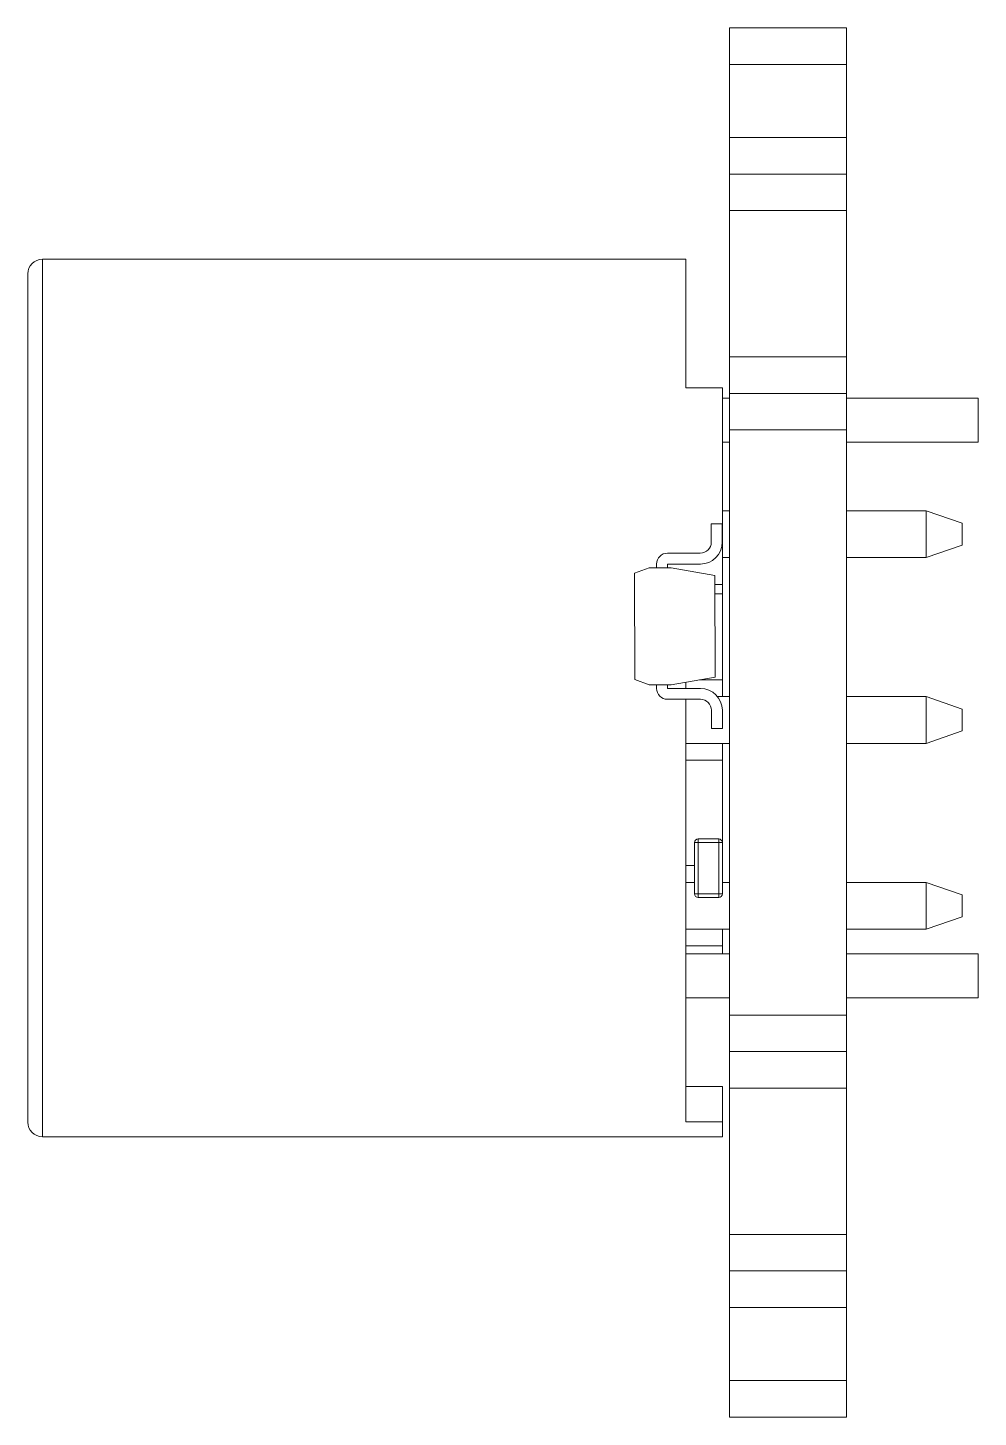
# Model space of a CAD drawing. Header units: millimetres. Extents: x 244 to 393, y 115 to 214.
# Drawn here: x 380.35 to 393.35, y 182.33 to 201.33 of the extents above; entities that cross this region are included whole.
import ezdxf

# ---------------------------------------------------------------- set-up
doc = ezdxf.new("R2010")
doc.units = ezdxf.units.MM

msp = doc.modelspace()

# ---------------------------------------------------------------- linework, layer by layer
at = {"color": 7, "linetype": 'Continuous', "lineweight": 15}
for p, q in [((389.951, 201.328), (391.551, 201.328)), ((389.951, 200.828), (389.951, 201.328)), ((391.551, 201.328), (391.551, 200.828)), ((391.551, 200.828), (389.951, 200.828)), ((389.951, 199.828), (389.951, 200.828)), ((391.551, 199.828), (391.551, 200.828)), ((389.951, 199.828), (391.551, 199.828)), ((389.951, 199.328), (389.951, 199.828)), ((391.551, 199.828), (391.551, 199.328)), ((391.551, 199.328), (389.951, 199.328)), ((389.951, 198.828), (389.951, 199.328)), ((391.551, 198.828), (391.551, 199.328)), ((391.551, 198.828), (389.951, 198.828)), ((389.951, 196.828), (389.951, 198.828)), ((391.551, 196.828), (391.551, 198.828)), ((389.355, 198.163), (380.555, 198.163)), ((389.355, 196.405), (389.355, 198.163)), ((389.951, 196.828), (391.551, 196.828)), ((389.951, 196.328), (389.951, 196.828)), ((391.551, 196.328), (391.551, 196.828)), ((389.855, 196.405), (389.355, 196.405)), ((389.855, 193.716), (389.855, 196.405)), ((389.951, 196.328), (391.551, 196.328)), ((389.951, 195.828), (389.951, 196.328)), ((391.551, 196.328), (391.551, 195.828)), ((389.951, 196.263), (389.855, 196.263)), ((393.355, 196.263), (391.551, 196.263)), ((393.355, 195.663), (393.355, 196.263)), ((391.551, 195.828), (389.951, 195.828)), ((389.951, 187.828), (389.951, 195.828)), ((391.551, 187.828), (391.551, 195.828)), ((389.855, 195.663), (389.951, 195.663)), ((391.551, 195.663), (393.355, 195.663)), ((389.951, 194.722), (389.855, 194.722)), ((392.641, 194.722), (391.551, 194.722)), ((392.641, 194.082), (392.641, 194.722)), ((392.641, 194.722), (393.135, 194.552)), ((389.703, 194.545), (389.703, 194.295)), ((389.853, 194.545), (389.703, 194.545)), ((389.853, 194.295), (389.853, 194.545)), ((393.135, 194.552), (393.135, 194.252)), ((393.135, 194.252), (392.641, 194.082)), ((388.954, 193.994), (388.954, 193.944)), ((389.553, 194.144), (389.103, 194.144)), ((389.104, 193.944), (389.104, 193.994)), ((389.104, 193.994), (389.554, 193.994)), ((389.855, 194.082), (389.951, 194.082)), ((391.551, 194.082), (392.641, 194.082)), ((388.654, 193.87), (388.854, 193.943)), ((388.656, 192.416), (388.654, 193.87)), ((388.854, 193.943), (389.154, 193.944)), ((389.754, 193.839), (389.154, 193.944)), ((389.756, 192.45), (389.754, 193.839)), ((389.754, 193.716), (389.855, 193.716)), ((389.855, 193.716), (389.855, 193.586)), ((389.855, 193.586), (389.754, 193.586)), ((389.855, 193.586), (389.855, 192.412)), ((388.856, 192.343), (388.656, 192.416)), ((388.856, 192.343), (389.156, 192.344)), ((388.955, 192.295), (388.955, 192.344)), ((389.105, 192.344), (389.105, 192.295)), ((389.105, 192.295), (389.555, 192.295)), ((389.756, 192.45), (389.156, 192.344)), ((389.355, 192.295), (389.355, 192.379)), ((389.855, 192.412), (389.542, 192.412)), ((389.855, 192.412), (389.855, 192.182)), ((389.555, 192.145), (389.105, 192.145)), ((389.355, 186.367), (389.355, 192.145)), ((389.951, 192.182), (389.789, 192.182)), ((392.641, 192.182), (391.551, 192.182)), ((392.641, 192.182), (393.135, 192.012)), ((392.641, 191.542), (392.641, 192.182)), ((389.705, 191.745), (389.705, 191.995)), ((389.855, 191.745), (389.855, 191.995)), ((393.135, 192.012), (393.135, 191.712)), ((389.855, 191.745), (389.705, 191.745)), ((393.135, 191.712), (392.641, 191.542)), ((389.355, 191.542), (389.951, 191.542)), ((389.855, 191.542), (389.855, 191.312)), ((391.551, 191.542), (392.641, 191.542)), ((389.355, 191.312), (389.855, 191.312)), ((389.855, 191.312), (389.855, 190.185)), ((389.525, 190.185), (389.525, 190.235)), ((389.805, 190.235), (389.525, 190.235)), ((389.805, 190.185), (389.805, 190.235)), ((389.475, 190.185), (389.475, 189.485)), ((389.525, 190.185), (389.475, 190.185)), ((389.525, 189.485), (389.525, 190.185)), ((389.525, 190.185), (389.805, 190.185)), ((389.805, 190.185), (389.805, 189.485)), ((389.855, 190.185), (389.805, 190.185)), ((389.855, 189.485), (389.855, 190.185)), ((389.355, 189.872), (389.475, 189.872)), ((389.475, 189.642), (389.355, 189.642)), ((389.951, 189.642), (389.855, 189.642)), ((392.641, 189.642), (391.551, 189.642)), ((392.641, 189.642), (393.135, 189.472)), ((392.641, 189.002), (392.641, 189.642)), ((389.475, 189.485), (389.525, 189.485)), ((389.805, 189.485), (389.525, 189.485)), ((389.525, 189.435), (389.525, 189.485)), ((389.525, 189.435), (389.805, 189.435)), ((389.805, 189.435), (389.805, 189.485)), ((389.805, 189.485), (389.855, 189.485)), ((393.135, 189.472), (393.135, 189.172)), ((393.135, 189.172), (392.641, 189.002)), ((389.355, 189.002), (389.951, 189.002)), ((389.855, 189.002), (389.855, 188.772)), ((391.551, 189.002), (392.641, 189.002)), ((389.355, 188.772), (389.855, 188.772)), ((389.855, 188.772), (389.855, 188.663)), ((389.951, 188.663), (389.355, 188.663)), ((393.355, 188.663), (391.551, 188.663)), ((393.355, 188.063), (393.355, 188.663)), ((389.355, 188.063), (389.951, 188.063)), ((389.855, 188.062), (389.355, 188.062)), ((389.855, 188.063), (389.855, 188.062)), ((391.551, 188.063), (393.355, 188.063)), ((389.951, 187.828), (391.551, 187.828)), ((389.951, 187.328), (389.951, 187.828)), ((391.551, 187.828), (391.551, 187.328)), ((391.551, 187.328), (389.951, 187.328)), ((389.951, 186.828), (389.951, 187.328)), ((391.551, 186.828), (391.551, 187.328)), ((389.355, 186.85), (389.855, 186.85)), ((389.855, 186.85), (389.855, 186.367)), ((391.551, 186.828), (389.951, 186.828)), ((389.951, 184.828), (389.951, 186.828)), ((391.551, 184.828), (391.551, 186.828)), ((389.855, 186.367), (389.355, 186.367)), ((389.855, 186.163), (389.855, 186.367)), ((380.555, 186.163), (389.855, 186.163)), ((389.951, 184.828), (391.551, 184.828)), ((389.951, 184.328), (389.951, 184.828)), ((391.551, 184.328), (391.551, 184.828)), ((389.951, 184.328), (391.551, 184.328)), ((389.951, 183.828), (389.951, 184.328)), ((391.551, 184.328), (391.551, 183.828)), ((391.551, 183.828), (389.951, 183.828)), ((389.951, 182.828), (389.951, 183.828)), ((391.551, 182.828), (391.551, 183.828)), ((389.951, 182.828), (391.551, 182.828)), ((389.951, 182.328), (389.951, 182.828)), ((391.551, 182.828), (391.551, 182.328)), ((391.551, 182.328), (389.951, 182.328))]:
    msp.add_line(p, q, dxfattribs=at)
at = {"color": 8, "linetype": 'Continuous', "lineweight": 15}
msp.add_line((380.555, 198.163), (380.555, 186.163), dxfattribs=at)
at = {"color": 7, "linetype": 'Continuous', "lineweight": 15}
for centre, radius, start, end in [((380.555, 197.963), 0.2, 90, 180), ((389.553, 194.294), 0.15, 270.082, 0.082), ((389.553, 194.294), 0.3, 270.082, 0.082), ((389.104, 193.994), 0.15, 90.082, 180.082), ((389.105, 192.295), 0.15, 180.082, 270), ((389.555, 191.995), 0.3, 360, 90), ((389.555, 191.995), 0.15, 360, 90), ((389.525, 190.185), 0.05, 90, 180), ((389.805, 190.185), 0.05, 0, 90), ((389.525, 189.485), 0.05, 180, 270), ((389.805, 189.485), 0.05, 270, 0), ((380.555, 186.363), 0.2, 180, 270)]:
    msp.add_arc(centre, radius, start, end, dxfattribs=at)
msp.add_open_spline([(380.355, 197.963), (380.355, 197.958), (380.355, 197.949), (380.355, 197.872), (380.355, 197.746), (380.355, 197.561), (380.355, 197.322), (380.355, 197.023), (380.355, 196.673), (380.355, 196.271), (380.355, 195.826), (380.355, 195.345), (380.355, 194.835), (380.355, 194.252), (380.355, 193.595), (380.355, 192.877), (380.355, 192.163), (380.355, 191.448), (380.355, 190.73), (380.355, 190.074), (380.355, 189.49), (380.355, 188.98), (380.355, 188.499), (380.355, 188.054), (380.355, 187.653), (380.355, 187.302), (380.355, 187.004), (380.355, 186.738), (380.355, 186.527), (380.355, 186.388), (380.355, 186.371), (380.355, 186.363)], degree=3, knots=[0, 0, 0, 0, 0.029149, 0.058254, 0.089145, 0.120006, 0.152183, 0.184332, 0.217193, 0.250026, 0.282888, 0.31572, 0.347897, 0.380046, 0.421199, 0.461217, 0.500017, 0.538844, 0.578861, 0.619989, 0.652166, 0.684314, 0.717176, 0.750009, 0.782871, 0.815703, 0.84788, 0.880029, 0.921182, 0.96118, 1, 1, 1, 1], dxfattribs=at)

doc.saveas('drawing.dxf')
